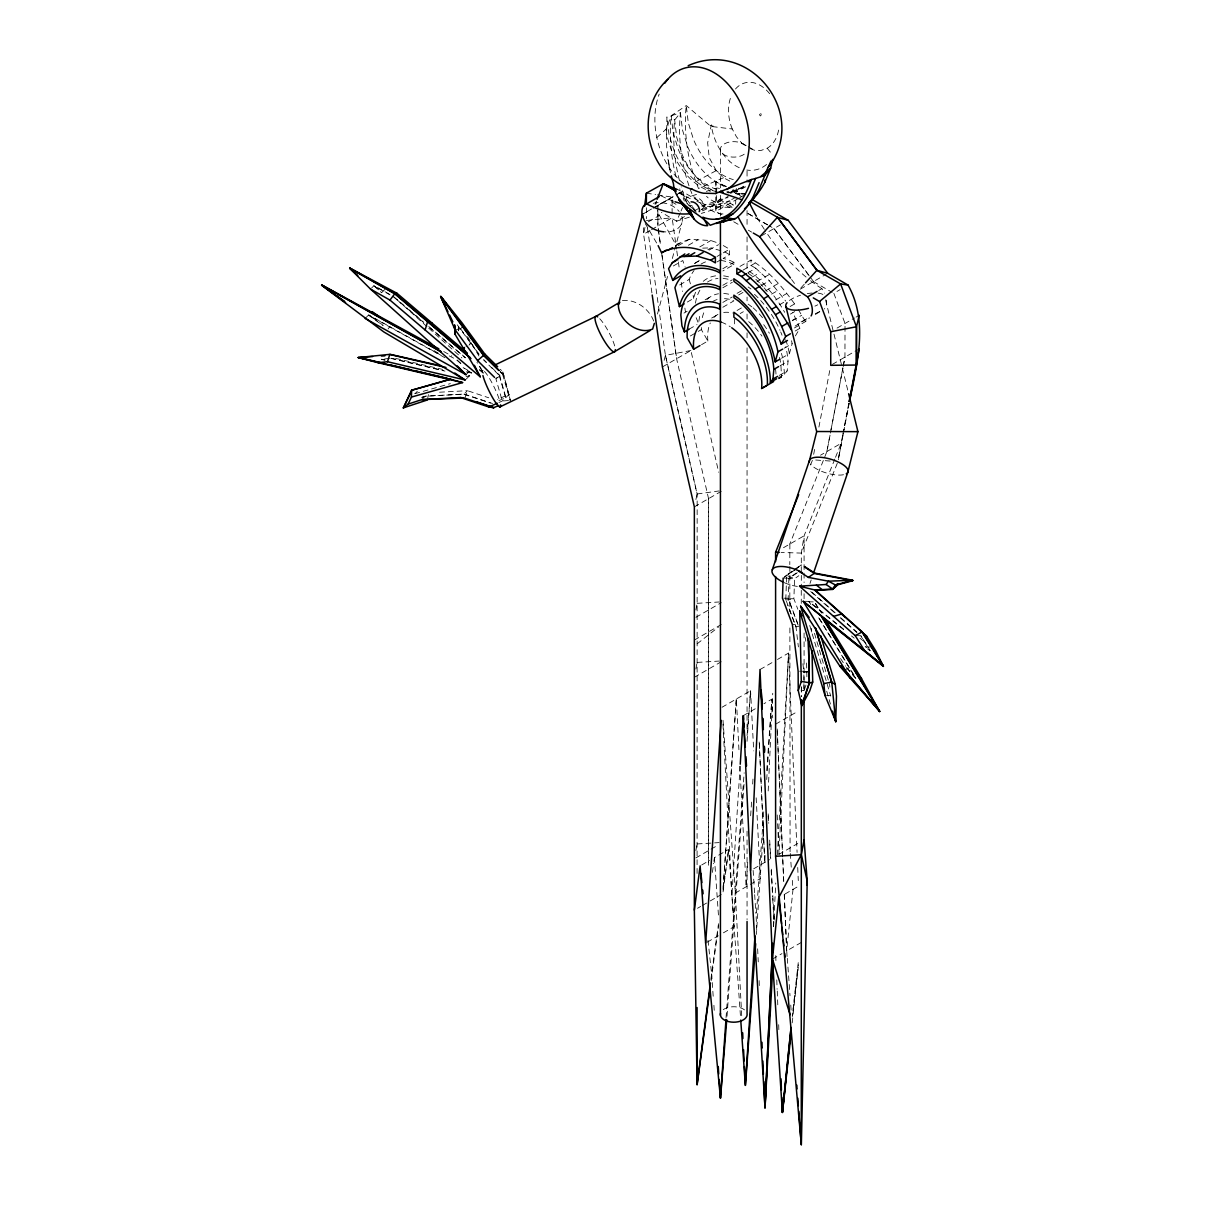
<?xml version="1.0" encoding="UTF-8"?>
<svg xmlns="http://www.w3.org/2000/svg" width="1205" height="1205" viewBox="0 0 1205 1205"><rect width="100%" height="100%" fill="white"/><g stroke="black" fill="none" stroke-linecap="round" stroke-linejoin="round"><path stroke-width="0.75" stroke-dasharray="5 3.75" d="M498.9 400.647L505.919 397.545L499.548 375.252L502.892 371.908L510.363 400.301L502.892 371.908L500.286 369.317M785.796 599.623L786.669 574.996L792.619 570.839M798.072 624.973L788.16 598.689L788.883 578.174L797.318 572.27M735.622 204.172L735.773 200.617M736.104 193.508L736.345 188.176M764.813 862.373L759.18 741L764.738 862.418L765.19 853.02M768.188 790.962L772.736 693.282M773.505 926.6L773.987 916.448L771.17 866.35M773.58 926.555L774.062 916.403L774.228 922.051M773.941 919.084L775.764 883.009M777.315 854.978L788.522 653.095L777.466 659.466M740.126 766.079L731.902 895.014L740.608 1018.21M747.733 862.479L746.106 886.805L739.795 764.708M750.64 815.8L751.664 800.813M752.658 784.048L753.14 776.562M763.729 826.238L756.348 934.447M766.711 779.53L771.833 699.186L763.94 703.735M716.388 195.541L715.86 211.447L722.367 215.198M716.508 193.659L715.921 181.744L726.103 186.489M736.285 699.036L722.985 889.968L736.36 698.99L738.936 749.736M726.043 1017.592L744.163 772.812M744.042 784.38L726.886 1017.924M747.04 741.331L750.564 690.781L722.066 707.23M763.729 811.854L756.168 917.02L756.876 933.89M766.711 770.537L771.833 699.186L772.706 717.864M747.07 735.532L750.564 690.781L753.712 750.881M701.551 344.675L707.862 341.03L701.37 329.598L701.717 325.199M778.234 377.858L784.545 374.213L787.166 370.869L788.04 361.169A66.004 38.108 60 0 0 785.705 346.799M793.011 889.38L786.654 950.896L784.244 894.487M792.212 1022.864L798.312 966.907M798.237 962.629L792.303 1016.312L798.358 964.753M698.9 321.328L699.954 313.36M712.411 872.405L713.691 863.157M713.857 861.349L714.414 857.629L728.633 849.42L734.131 926.645L723.075 933.016M710.86 979.379L718.496 923.678M723.075 891.821L728.633 849.42L723.06 890.254M711.116 980.765L718.602 925.169M781.518 358.247L789.411 353.698L792.167 343.621A76.397 44.103 60 0 0 791.444 340.413M695.872 609.971L697.077 603.374M695.872 669.046L697.077 662.464M695.872 850.579L697.077 843.982M813.676 454.33L815.062 447.055M818.903 427.082L830.396 367.133M826.826 451.574L829.974 435.231M842.867 368.022L830.32 433.408L842.943 367.977M843.214 366.2L844.946 357.117L845.021 323.467L833.83 293.252L840.156 289.607M830.049 435.186L826.916 451.529L789.802 544.058M843.289 366.154L845.021 357.072M842.506 436.059L838.288 459.738L843.485 432.459L838.318 459.738M842.852 434.252L848.787 403.359M644.976 227.368L643.606 234.207L651.965 293.207M427.7 398.192L428.438 394.592M695.903 499.518L697.077 494.005L665.431 355.4L647.477 227.896M664.136 360.34L665.431 355.4M657.463 314.023L667.54 276.412M672.345 258.503L681.94 222.684M805.979 685.012L803.946 691.037L803.856 671.275L799.563 671.215M809.986 583.476L811.176 579.951M464.874 397.951L467.465 390.691L488.748 397.786M656.815 137.566L666.154 129.146L671.2 115.74L686.263 105.558L711.01 126.435L732.279 128.995L736.451 136.798L741.813 143.214L746.769 146.889M655.083 204.488L656.439 201.039M810.528 465.01L812.622 459.783L823.452 460.566M834.824 459.03L804.081 535.818L801.34 553.05L801.265 573.58M835.532 457.282L841.12 443.335L820.515 455.219M837.279 463.292L801.265 553.095L781.096 552.447M680.298 212.698L676.623 221.163L661.349 212.351M681.036 210.996L682.497 207.622M685.449 200.843L686.91 197.454L697.575 194.095M795.375 335.924L799.909 328.287L792.785 312.381M388.085 328.965L389.923 326.404M804.277 284.214L799.231 289.772L826.148 274.243M371.637 287.98L373.866 285.736L390.074 294.909M385.193 289.14L381.834 292.484L375.448 286.76M365.145 318.451L368.489 315.108L444.931 357.734M459.768 329.568L462.012 327.338M415.077 393.598L417.307 391.354M469.001 345.187L471.23 342.958L466.019 346.453M421.81 399.623L425.154 396.279L463.82 394.171L490.42 403.042M465.989 374.695L469.332 371.351L466.079 369.528M466.245 379.108L472.074 373.143L464.106 368.429M422.036 397.258L425.455 396.144L464.121 394.05L467.465 390.691L436.165 392.393M508.495 400.542L502.274 401.024L495.903 378.732L499.247 375.388L483.567 359.873M505.919 397.545L509.263 394.186L497.514 399.412M794.411 327.971L805.467 321.599L809.338 317.879M784.319 577.075L786.669 574.996M701.4 209.655L704.142 207.124C704.383 202.862 700.12 197.379 695.601 197.861M727.865 192.875A67.239 47.552 75 0 0 739.584 188.688L739.915 188.417M743.395 186.203L741.406 187.875L729.748 192.047M797.243 568.082L801.536 564.588L794.11 569.799M697.153 643.816L718.557 626.992M795.134 326.073L808.992 317.352M792.604 571.275L786.654 575.448L794.592 578.701L798.81 575.749M794.095 570.236L801.521 565.04M784.56 577.12L795.812 569.257M797.303 572.721L788.868 578.626L794.592 578.701L793.884 598.764L797.846 609.278M495.903 378.732L502.575 374.228L500.03 371.712M779.274 378.506L781.533 377.014L780.855 364.076A56.786 32.791 60 0 0 778.942 355.4M651.498 209.022L643.606 213.586L650.836 209.55M653.08 208.119L674.996 195.526M653.728 207.938L677.481 194.231M679.063 193.312L682.211 191.49L705.106 204.714L728.046 197.515M648.395 221.765L659.451 215.379A16.75 9.67 60 0 1 657.327 210.739M649.932 230.562L643.606 234.207L643.606 224.823M651.498 229.643L672.104 217.759L676.532 249.089M684.515 216.599L676.623 221.163L690.736 216.734M694.065 211.086L700.376 207.441M701.958 206.537L705.106 204.714L696.882 201.401M702.364 210.815A135.713 78.355 60 0 0 719.385 199.488L724.13 196.761M730.441 193.116L733.604 191.294L739.915 194.939M710.242 206.944L724.446 198.735M736.044 197.078L715.439 208.977L701.325 213.406M738.047 198.644L715.86 211.447L715.86 195.948M739.629 197.741L744.359 194.999M675.689 245.805L682 242.16M678.204 245.684L689.245 239.298L710.845 240.533L720.123 243.726M688.417 245.263L697.891 239.795M699.789 246.904L710.845 240.533M673.309 265.989L682.783 260.521L685.178 267.194M707.892 249.661L711.055 247.838L721.403 250.911M709.082 250.113L718.542 244.645M694.321 263.609L700.647 259.964A86.127 49.721 60 0 0 694.411 263.714M716.975 256.499L721.705 253.758M723.286 252.854L729.597 249.209L729.597 254.677L723.286 258.322M761.334 235.879L780.343 224.898M716.975 261.967L721.705 259.226M679.665 284.952L689.139 279.485A76.397 44.103 60 0 1 694.065 270.477M722.864 268.685L733.905 262.313L733.905 264.588L722.864 270.959M739.975 266.41L751.031 260.039C769.875 271.336 784.033 288.989 796.565 306.673M687.317 302.048L693.643 298.403A69.589 40.172 60 0 1 696.565 290.089M743.139 270.056L755.761 262.765M722.864 285.269L732.324 279.801M747.868 272.797L755.761 268.233L769.377 280.81L785.75 301.13M722.864 287.754L732.324 282.286M705.151 299.804L711.462 296.159M683.988 313.074L687.151 311.252M752.402 276.984L760.295 272.42M757.026 281.563L769.649 274.273M737.068 293.342L741.798 290.601M722.834 302.41L732.294 296.942M738.65 294.939L743.38 292.197M722.834 307.26L733.875 300.889L731.164 299.714A56.786 32.791 60 0 0 722.699 298.644M761.485 285.374L769.377 280.81M689.124 329.161L697.017 324.597M711.658 318.06L716.403 315.333M765.838 290.646L778.46 283.356M690.329 335.984L696.641 332.339M698.222 331.42L701.37 329.598M737.038 310.468L743.349 306.823M771.592 294.125L777.918 290.48M740.186 313.541L743.349 311.718M775.613 299.955L786.654 293.568M662.404 366.953L690.887 350.504L718.692 472.255M779.439 304.775L784.184 302.048M790.118 306.522L794.848 303.796M818.677 290.48L821.84 288.658A16.75 9.67 60 0 1 824.386 293.146M790.39 314.098L795.119 311.372M792.724 320.123L795.887 318.301M792.242 320.771L801.702 315.288M815.318 314.49L820.259 311.447M795.179 331.029L799.909 328.287M784.259 348.17L792.167 343.621M837.053 328.076L854.496 318M856.077 317.096L859.24 315.273M780.147 365.733L788.04 361.169M779.274 375.433L787.166 370.869M778.37 378.837L781.533 377.014M832.324 364.407L857.659 349.781M694.351 506.868L721.253 491.324M783.491 547.703L804.081 535.818L804.081 571.321M695.918 617.291L721.253 602.666M694.351 640.081L721.253 624.536M694.351 677.285L721.253 661.741M760.024 669.543L772.661 662.253M743.349 715.634L755.972 708.344M775.598 724.19L797.77 711.387M695.918 857.9L718.105 845.097M701.717 864.964L709.609 860.4M753.682 868.79L769.558 859.632M778.746 854.481L797.77 843.5M697.499 908.284L700.662 906.461M702.244 905.558L706.974 902.816M710.212 900.948L721.253 894.577M785.042 893.99L797.74 886.654M707.215 942.174L718.27 935.803M772.45 959.105L781.925 953.637M787.076 956.514L786.745 950.85L800.948 942.656M676.442 194.713L682.211 191.49L677.059 189.381M658.337 229.688L660.43 244.434L657.9 225.953L657.825 205.377L668.007 199.699L678.686 205.859M723.527 177.738L698.508 188.492L695.857 181.684L716.237 170.598L723.527 177.738L731.631 182.045M844.208 670.311L849.856 667.419M815.303 313.707L821.84 310.529M801.099 321.916L807.621 318.738A16.75 9.67 60 0 0 809.007 318.135M739.584 188.688L745.925 185.841M498.915 402.515L502.274 401.024L505.618 397.68L499.247 375.388M454.782 330.531L459.12 328.619M689.245 239.298L675.794 244.6L659.451 215.379M778.611 130.08A34.764 24.582 75 0 1 767.193 148.26L761.138 150.414L754.601 150.264L748.004 147.808M421.735 397.394L425.154 396.279M706.326 191.369L716.99 187.995L720.5 188.583M736.873 194.743L740.412 193.628M701.415 209.64L729.733 200.723L730.079 203.253L733.318 205.121L730.155 203.208M466.064 376.758L469.589 375.764L466.169 376.382M414.776 393.719L450.369 383.612M799.081 626.178L795.918 626.931L787.693 605.106M690.887 350.504L665.506 355.355L697.153 493.975L697.077 874.062M785.78 600.075L793.884 598.764L788.16 598.689M622.428 300.632C636.345 298.75 650.881 310.047 654.36 323.347M697.153 493.975L719.174 490.932M646.422 220.5L672.104 217.759M389.531 358.397L381.217 359.316L384.817 360.159M803.133 672.239L807.952 671.908M697.153 603.328L719.174 601.973M697.153 662.419L719.174 661.063M697.153 843.952L719.174 842.596M702.696 248.14L711.055 247.838M783.16 578.099L788.883 578.174M783.883 598.192L788.175 598.252L798.087 624.521L792.363 624.446M804.624 601.31L808.917 601.37L844.148 629.613M813.194 601.867L808.901 601.807L844.133 630.049M856.665 635.653L860.957 635.713L870.1 650.414L865.175 646.467M870.884 646.995L865.16 646.919L870.085 650.866L860.942 636.165M809.564 671.803L803.84 671.727L802.756 662.283M801.099 690.555L803.961 690.586M826.464 695.586L830.757 695.647M690.058 188.899L692.709 195.707L703.419 206.175L731.902 207.546M825.259 460.687L830.682 461.078M726.916 192.589L739.765 193.538M732.143 207.26L722.202 205.859L709.233 198.961L706.552 196.34M723.03 214.008L716.403 213.074L703.419 206.175M710.046 125.591L713.224 126.073M646.422 193.162L655.595 194.577M657.433 194.864L672.104 197.123L672.104 214.008M732.776 190.646L739.343 191.761M466.862 372.014L472.074 373.143L466.666 371.863M395.677 358.382L442.551 369.408M391.128 358.247L443.455 370.553M390.842 358.367L444.961 371.11M381.518 359.18L385.118 360.024M464.121 394.05L492.483 403.509M690.284 198.735L679.093 192.86M732.896 189.652L739.509 192.74M733.905 262.313L730.381 260.611A86.127 49.721 60 0 0 723.166 258.442M733.905 264.588L730.757 263.006A76.397 44.103 60 0 0 719.807 260.295M449.209 355.897L455.55 359.09M741.813 143.214L746.618 145.85M748.215 146.739L754.601 150.264M443.711 351.529L451.83 356.078M440.352 354.888L368.79 314.972L383.19 325.365M463.127 367.585L469.634 371.215M377.406 287.438L390.375 294.773M724.024 186.429L715.845 181.789L715.86 194.186M732.053 191.143L741.843 196.716M767.54 224.793L746.407 212.592L767.449 224.823M719.385 199.488L733.604 207.697M733.74 221.765L740.247 225.531M748.365 230.215L751.619 232.098M679.018 192.905L686.91 197.454M813.435 281.578L832.188 292.393M723.286 245.549L729.597 249.209M755.761 268.233L751.031 265.507L751.031 260.039M724.868 251.935L729.597 254.677M433.845 350.55L438.635 353.366M748.109 286.956L750.971 288.989M368.489 315.108L382.889 325.486M748.079 304.082L751.83 306.853M752.071 276.111L748.109 273.158L748.109 270.568L752.538 273.64A86.127 49.721 60 0 1 784.681 312.306M859.933 638.213L864.045 641.512M851.468 635.939L854.209 638.138M393.613 296.611L407.682 308.57M409.082 309.76L423.151 321.72M428.769 326.495L454.195 348.125M455.611 349.314L465.507 357.719M479.635 369.739L483.868 373.339L478.219 363.79M393.312 296.746L424.25 323.045M429.884 327.835L465.205 357.855M479.334 369.875L483.567 373.475L476.984 362.344M812.095 592.303L835.201 612.833M840.638 617.653L856.891 632.098M810.724 591.55L835.186 613.27M840.623 618.105L856.875 632.55M397.213 299.909L427.308 326.916M428.694 328.152L461.907 357.93M457.177 360.039L461.334 363.759M373.866 285.736L381.533 292.619M456.876 360.175L462.419 365.145M687.001 203.509L696.294 212.155M693.613 209.459L686.91 202.922L684.259 196.114A127.67 90.27 75 0 1 681.202 186.79M500.331 371.577L502.862 374.092M483.868 359.738L486.474 362.328M491.7 367.495L499.548 375.252M846.708 667.51L855.866 678.189L818.707 617.367M846.693 667.962L854.707 677.3M767.193 148.26L772.39 154.602M695.375 210.529L680.795 191.941A127.67 90.27 75 0 1 679.71 188.854M813.511 281.533L774.032 228.543L769.152 225.727L773.956 228.589L811.251 278.626M791.549 279.47L795.948 285.359M479.108 354.21L458.653 326.178L458.653 330.682M457.252 324.808L478.807 354.345M840.548 658.502L845.564 666.184M645.247 223.588L657.252 244.058M815.604 603.479L821.479 613.089M808.917 601.37L810.875 604.564M818.692 617.819L855.851 678.626M798.282 309.549L805.467 321.599M467.54 336.707L480.629 358.864M686.037 201.356L680.795 191.941L684.335 201.054M716.237 170.598L709.233 157.644L707.651 142.808L711.327 124.838L711.402 126.043A46.875 33.153 75 0 0 741.753 168.715M815.424 603.569L818.632 610.302M696.159 317.698L697.996 322.187M786.443 601.31L795.933 626.48L798.388 646.919M814.444 633.288L828.438 680.554M809.745 625.5L830.742 696.083M826.735 691.233L830.426 704.066M689.139 279.485L690.42 283.853M502.575 374.228L510.061 400.437M825.561 299.864L833.544 332.354M833.996 334.162L848.184 391.926M661.726 253.653L676.608 358.744L708.555 498.659L708.555 865.265M668.865 164.618L670.567 172.707M693.131 295.376L693.643 298.403M717.126 191.746A66.968 47.357 75 0 1 674.122 150.776L668.926 134.101L666.922 116.915L666.44 145.293L669.603 168.173M676.803 250.941L678.099 260.16M678.37 261.997L679.409 269.378M681.232 282.286L682.542 291.505M684.892 308.088L685.404 311.779M662.072 255.46L676.683 358.698M805.347 637.626L805.799 641.226M666.154 129.146L666.802 134.689A67.239 47.552 75 0 0 710.393 191.309M708.028 940.337L711.583 973.836M829.537 683.702L829.884 687.121M784.545 374.213L783.175 360.566A60.777 35.096 60 0 0 781.427 353.381M790.073 851.694L789.878 624.371M790.284 853.456L791.293 867.871M792.333 880.403L792.935 889.426M787.302 958.337L789.109 982.632M789.245 984.5L790.013 995.767M790.781 1005.06L791.263 1012.592M723.015 720.304L735.05 888.431M714.414 857.629L718.542 916.508M711.658 973.791L713.3 997.951M713.917 1005.316L714.369 1012.787M753.14 870.432L754.556 892.815M754.676 894.682L755.866 913.33M768.142 815.905L768.459 821.539M769.694 844.057L770.537 859.075M771.155 870.326L772.616 896.595M772.721 898.478L773.851 919.114M768.203 813.872L768.73 823.241M769.679 840.111L770.748 858.849M756.168 797.815L760.385 878.566L731.902 895.014L722.955 724.13M735.125 888.386L741.723 1015.996M777.21 814.957L779.017 854.164L788.522 653.095L797.077 852.402M757.644 948.802L758.261 961.891M759.12 980.599L759.301 986.247M797.725 867.449L798.282 880.599M777.225 728.98L783.747 881.292M784.319 894.456L786.745 950.85M777.225 730.908L782.632 856.891M782.708 858.773L783.672 881.337M775.749 955.595L775.99 963.111M776.788 979.876L777.105 989.245M777.27 991.067L777.903 1007.907M778.701 1024.672L778.867 1030.32M811.522 628.317L811.598 632.023M806.597 663.021L806.958 680.147M801.626 686.775L801.656 696.52M804.081 573.188L804.081 582.527M804.081 593.749L804.081 599.352M804.081 632.987L804.081 690.917M801.34 575.403L801.265 588.477M801.265 590.345L801.265 603.389M801.34 687.166L801.34 696.49M789.878 544.012L789.802 564.618M789.878 566.44L789.802 611.342M747.055 171.095L747.055 182.377M747.055 210.589L747.055 225.636M747.055 236.918L747.055 270.764M747.055 297.093L747.055 300.858M747.055 314.023L747.055 319.656M747.055 332.821L747.055 338.469M747.055 347.868L747.055 729.643M747.055 831.194L747.055 919.581M734.538 318.873L734.538 326.163M720.424 150.248L720.424 187.859M720.424 195.376L720.424 216.072M708.63 498.629L708.63 865.22M657.9 205.332L657.9 225.953M646.422 207.742L646.347 218.723M458.367 326.314L458.367 330.818M679.439 180.464A127.67 90.27 75 0 1 675.131 158.021L674.198 148.366A127.67 90.27 75 0 1 674.664 119.988L680.464 112.773L682.467 129.959L687.678 146.633A66.968 47.357 75 0 0 729.1 187.257M732.279 128.995A34.764 24.582 75 0 1 731.601 95.195M735.487 89.004A34.764 24.582 75 0 1 771.381 96.129M701.039 264.106A76.397 44.103 60 0 1 706.085 261.681M755.836 279.289A76.397 44.103 60 0 1 759.436 282.813M760.611 284.034A76.397 44.103 60 0 1 762.931 286.549M764.075 287.844A76.397 44.103 60 0 1 767.404 291.866M695.466 303.163A66.004 38.108 60 0 1 701.672 287.513M707.486 282.06A66.004 38.108 60 0 1 717.984 278.46M723.12 278.445A66.004 38.108 60 0 1 730.411 279.831M754.496 294.321A66.004 38.108 60 0 1 779.997 330.306M780.704 331.947A66.004 38.108 60 0 1 782.03 335.231M703.208 281.352A69.589 40.172 60 0 1 718.331 275.614M723.633 275.87A69.589 40.172 60 0 1 730.637 277.421M785.72 339.659A69.589 40.172 60 0 1 789.411 353.698M821.84 288.658A139.147 80.343 60 0 1 810.317 280.479M806.04 277.045A139.147 80.343 60 0 1 765.25 230.757M764.316 229.327A139.147 80.343 60 0 1 757.192 217.668M707.862 341.03A48.351 27.911 60 0 1 710.302 322.955M714.008 317.397A48.351 27.911 60 0 1 719.099 313.782M723.693 312.457A48.351 27.911 60 0 1 732.399 312.999M748.651 321.63A48.351 27.911 60 0 1 761.967 336.09M775.538 369.091A48.351 27.911 60 0 1 776.02 374.875M656.077 203.901A16.75 9.67 60 0 1 656.228 201.883M729.236 195.331A135.713 78.355 60 0 1 701.792 205.709M692.107 205.498A135.713 78.355 60 0 1 688.778 205.091M673.61 201.25A135.713 78.355 60 0 1 660.822 195.692M721.283 322.127A48.351 27.911 60 0 1 730.366 326.811M826.434 300.15A16.75 9.67 60 0 1 824.386 308.992M744.208 154.21A13.391 7.727 0 0 1 722.955 153.969A13.391 7.727 0 0 1 728.859 142.19A13.391 7.727 0 0 1 747.055 148.531M683.747 183.732A64.633 45.7 75 0 1 659.195 94.141M843.515 474.725A20.108 7.23 16.3 0 1 810.453 464.046M797.333 586.413A20.093 8.194 18.8 0 1 784.199 582.633M681.834 216.403A20.093 14.204 15 0 1 663.714 231.812M653.246 203.299A20.093 14.204 15 0 1 679.123 211.447M599.729 318.723A20.108 4.127 61.8 0 1 615.333 349.601M482.362 372.782A20.093 3.148 64.3 0 1 483.13 370.673M484.395 371.456A20.093 3.148 64.3 0 1 500.06 402.093M817.743 304.79A20.093 7.366 -13.8 0 1 814.911 306.13M789.441 300.497A20.093 7.366 -13.8 0 1 800.512 295.24M807.29 293.613A20.093 7.366 -13.8 0 1 812.275 293.026M818.12 293.131A20.093 7.366 -13.8 0 1 823.196 294.683M695.857 181.684A127.67 90.27 75 0 1 686.73 143.591L685.796 133.936A127.67 90.27 75 0 1 686.263 105.558L688.281 122.744L693.477 139.419A66.968 47.357 75 0 0 733.303 179.62M688.989 185.811A127.67 90.27 75 0 1 680.93 150.806L679.997 141.151A127.67 90.27 75 0 1 680.464 112.773L671.2 115.74A127.429 90.104 75 0 0 670.718 144.193L671.667 153.848A127.67 90.27 75 0 0 676.818 179.47M670.522 172.616A127.67 90.27 75 0 1 667.389 154.948M707.034 299.488A60.777 35.096 60 0 1 718.511 293.764M723.753 293.508A60.777 35.096 60 0 1 730.832 294.698M753.065 307.772A60.777 35.096 60 0 1 763.398 318.798M702.319 317.623A56.786 32.791 60 0 1 704.563 310.92M712.562 301.612A56.786 32.791 60 0 1 719.28 299.021M763.699 324.672A56.786 32.791 60 0 1 769.377 333.243M766.546 164.467A46.875 33.153 75 0 1 746.814 170.025M723.271 1009.654A13.391 7.727 0 0 1 744.524 1009.895M712.185 190.089A66.968 47.357 75 0 1 681.879 153.848L676.668 137.174L674.664 119.988L671.185 115.891L673.203 133.002L678.4 149.676A66.968 47.357 75 0 0 721.418 190.646M743.289 187.905A66.968 47.357 75 0 1 736.15 188.281M745.684 186.775A66.968 47.357 75 0 1 726.871 191.324M759.496 114.174C760.551 119.34 762.629 111.402 759.496 114.174M849.073 403.314L843.831 430.637L849.163 403.268"/><path stroke-width="1.5" d="M804.081 700.271L804.081 839.855L807.214 881.186L801.34 1144.705L775.598 856.303L775.598 576.562M411.432 397.078L411.613 390.269L450.459 379.274L462.6 382.588L411.432 397.078L408.103 404.112L403.283 407.893L411.613 390.269M832.55 711.161L835.728 721.78L836.466 696.159L835.246 684.229L820.68 635.607M783.16 578.099L782.452 598.177L792.363 624.446L798.132 671.2L798.237 690.51L801.732 705.377L809.368 682.723L808.374 638.469M773.008 963.126L765.024 1107.772L750.534 870.613L760.024 669.543L772.45 959.105L782.391 1112.456L791.067 1027.458L782.467 1112.411L791.203 1032.188M763.804 1081.593L764.949 1107.817L772.706 943.41M765.024 1107.772L772.782 943.364M740.247 764.211L743.349 715.634L743.575 719.37M754.978 935.728L745.353 1085.404L740.744 1020.078M725.997 1019.415L720.439 1098.086L705.648 943.093L721.162 720.334M464.241 349.781L464.407 347.462M755.671 943.771L745.428 1085.359L744.449 1066.606M642.777 213.571L618.376 304.654C618.09 319.912 638.273 335.608 652.643 329.025L654.36 323.347M720.515 1098.041L726.736 1019.792M731.721 327.76A48.351 27.911 60 0 1 761.62 388.477L767.314 385.208A56.786 32.791 60 0 0 738.529 320.681L733.875 317.186L733.875 312.291L738.861 315.981A60.777 35.096 60 0 1 770.341 382.407L772.962 379.078L773.836 369.378A66.004 38.108 60 0 0 739.057 301.431L733.905 297.665L733.905 295.165L738.198 298.192A69.589 40.172 60 0 1 775.192 361.892L779.936 359.165M775.598 856.303L801.265 854.722L778.731 897.635L772.45 959.105L790.118 1014.685M807.214 881.186L806.838 884.907L807.214 881.186L801.34 854.676L804.081 839.855M710.453 983.024L697.077 1084.605L694.351 910.106L700.135 865.868L705.648 943.093M644.6 206.175L646.347 193.207L663.307 183.747L677.059 189.381M697.153 1084.56L709.625 991.881M749.871 201.431L777.481 217.292L816.9 270.327L827.73 273.324L848.049 285.058C868.459 321.374 857.192 363.292 849.51 401.446M775.192 361.892L777.948 351.815L782.693 349.089M849.133 401.551L859.24 348.878M849.435 401.491L856.424 365.04L856.499 326.721L859.24 315.273M749.103 202.696A103.148 72.933 75 0 0 764.889 182.136L764.783 180.163L764.949 181.819M772.646 159.391L770.673 168.188L764.889 182.136M425.124 329.974L427.564 321.69M441.392 365.928L390.104 354.33L358.156 357.554L377.873 362.66L387.483 361.726L389.802 354.466L445.986 367.465M798.237 690.51L801.295 681.473L799.713 611.025L802.018 615.996M801.702 699.789L801.717 705.814L809.353 683.16L808.359 638.906M812.019 650.564L812.712 682.075L809.67 691.113L801.717 705.814M772.315 569.664L809.624 459.979L816.689 431.676L786.006 306.853M813.586 572.887L847.808 472.3L857.945 431.646L848.636 393.734M760.762 176.517L770.673 168.188L764.874 175.403L755.61 178.445L749.811 192.393A103.148 72.933 75 0 1 732.791 214.023L722.051 221.042L710.242 225.245C697.68 211.447 675.222 205.573 673.444 183.717A127.67 90.27 75 0 1 671.29 175.81M759.075 182.618L753.276 196.566A103.148 72.933 75 0 1 736.255 218.195L716.252 223.512M764.874 175.403L759.09 189.351A103.148 72.933 75 0 1 744.524 208.796M657.117 199.307L663.232 183.793L675.945 191.038L663.232 183.793M775.598 561.605L775.598 552.267L798.659 494.683M765.039 173.942L771.049 160.988M403.585 407.757L411.914 390.134L450.76 379.138M499.066 370.327L483.823 355.249L484.606 353.803L462.012 322.835L440.91 296.43L444.178 303.178M777.948 351.815A76.397 44.103 60 0 0 739.192 285.299L733.905 281.368L733.905 278.762L738.334 281.834A86.127 49.721 60 0 1 781.171 344.118L785.705 336.496L790.435 333.755M687.212 208.616L679.153 199.849L694.306 219.325A23.844 16.855 75 0 0 706.687 225.712L707.712 225.651L702.846 217.216C728.633 227.007 744.69 199.94 751.318 179.545L755.61 178.445M618.376 304.654L619.852 302.184M684.862 253.924L672.254 262.765L668.564 268.715L672.767 280.404A86.127 49.721 60 0 1 716.177 268.805L719.701 270.507L719.701 272.782L716.553 271.215A76.397 44.103 60 0 0 674.921 287.694L679.424 306.612A69.589 40.172 60 0 1 716.433 285.63L719.701 287.091L719.701 289.577L716.207 288.04A66.004 38.108 60 0 0 680.84 314.897L681.955 325.907L684.395 331.887L689.124 329.161M768.082 167.54C809.7 114.189 749.811 37.686 688.191 65.688M799.578 586.187L826.103 584.485L828.422 581.187L852.673 580.253L835.411 584.967L832.58 588.974L815.183 590.104L799.578 586.187L855.234 635.638L864.377 650.339L883.401 665.958L862.238 631.902L815.183 590.104M815.167 590.54L832.565 589.426L837.626 583.597M394.728 293.779L349.676 268.293L370.522 289.095L389.968 300.09L394.728 293.779L471.019 358.638M667.811 79.289C632.911 110.981 646.633 176.171 692.257 189.336M699.141 211.643L699.608 211.086C699.849 206.823 695.586 201.34 691.068 201.838M753.245 233.032L759.753 236.782L777.406 217.337L788.236 220.334L827.73 273.324M805.543 282.829L816.9 270.327L840.653 283.958L848.049 285.058M477.602 360.641L483.521 355.385L440.623 296.566L455.008 329.658L477.602 360.641L494.592 377.436M832.565 589.426L837.52 585.073M748.682 181.759L751.318 179.545L715.514 193.493L703.343 193.207A64.633 45.7 75 0 1 691.083 188.643M813.3 297.891L819.551 301.506L840.578 283.988M798.96 571.29L808.404 577.406L814.655 573.083L852.673 580.253M816.96 431.511L857.945 431.646L856.815 431.465M619.34 302.47L596.159 316.267L494.939 364.995M650.052 330.577L614.188 351.905L499.834 406.959M642.446 216.584A16.75 9.67 60 0 1 646.618 203.901L659.24 196.611M658.141 245.654L661.59 252.794L666.32 250.068M667.796 250.354L672.526 247.628M672.254 262.765L676.984 260.024M684.304 256.499L689.034 253.773M688.492 256.349L694.803 252.704M680.117 256.65L696.851 256.047L703.163 252.402M672.767 280.404L680.659 275.84M710.649 260.144L715.393 257.403L715.393 262.871L710.649 260.144L696.851 256.047M679.424 306.612L684.169 303.871M741.557 270.974L736.827 268.233L736.827 273.701L741.557 270.974C762.298 286.519 778.822 307.17 791.263 329.793M736.827 273.701L741.557 276.442L746.302 273.701M746.091 280.629L750.836 277.888M741.557 276.442L755.158 289.019L759.903 286.278M755.158 289.019L763.699 298.674L768.444 295.948M684.395 331.887A60.777 35.096 60 0 1 716.614 302.907L719.671 304.232L719.671 309.082L716.96 307.908A56.786 32.791 60 0 0 687.166 337.807L693.658 349.239L699.969 345.594M771.546 309.339L776.291 306.597M763.699 298.674L775.478 314.656L780.207 311.929M811.116 315.921A16.75 9.67 60 0 0 807.621 296.867L817.095 291.399M785.705 336.496L781.684 326.51L787.995 322.865M781.171 344.118L787.483 340.473M773.836 369.378L778.566 366.636M772.962 379.078L777.692 376.337M770.341 382.407L776.653 378.762M761.62 388.477L766.365 385.751M767.314 385.208L773.64 381.563M855.234 635.638L862.238 631.902M408.103 404.112L421.81 399.623L460.461 397.53L488.838 406.989L497.228 403.253M488.838 406.989L493.583 407.742L498.825 405.422M661.59 252.794C678.37 243.726 699.969 246.679 715.393 257.403M727.097 216.162L732.791 214.023M403.283 407.893L427.323 399.985M809.353 683.16L812.712 682.075M833.559 616.373L841.994 613.902M835.396 585.419L852.658 580.705L814.64 573.535L804.443 566.922M355.415 273.038L349.977 268.158L395.029 293.659L396.957 293.252L467.435 353.17M835.743 721.343L825.033 695.571L823.813 683.627L831.736 682.045L815.589 628.091M856.424 326.766L856.424 365.04L830.742 365.326L830.742 331.721L856.424 326.766L840.653 283.958M716.101 219.084L727.564 217.864L734.854 219.235L722.051 221.042L723.859 222.157M848.998 581.006L852.658 580.705M372.541 356.575L358.457 357.418L385.6 363.805M381.337 356.047L384.862 355.837M463.006 398.057L421.81 399.623M775.598 552.267L779.258 552.387M723.241 192.318L719.581 192.047L741.918 199.759M741.602 193.674L745.262 193.945M460.461 397.53L463.202 397.891M801.295 681.473L809.368 682.723M808.404 577.406L828.422 581.187L835.411 584.967M387.483 361.726L465.07 379.967L454.812 373.008M389.215 364.663L410.935 369.769M414.565 370.628L447.13 378.28M358.156 357.554L450.459 379.274M377.873 362.66L462.6 382.588M476.819 401.928L493.884 407.621M464.573 398.087L493.583 407.742M427.865 321.569L432.128 323.151M835.246 684.229L831.721 682.497L815.559 628.528M349.977 268.158L396.957 293.252M333.875 293.704L321.901 285.058L438.831 348.817M321.901 285.058L441.135 351.574M465.07 379.967L383.853 331.962L321.599 285.193L440.834 351.694M365.145 318.451L465.989 374.695L457.132 365.823M752.477 199.699L788.236 220.334M804.458 566.486L814.655 573.083M826.103 584.485L832.58 588.974M372.149 311.628L379.334 316.81M336.858 295.873L344.344 301.265M321.599 285.193L345.549 302.485M816.388 585.103L822.141 589.652M803.193 601.295L821.84 616.599L879.635 711.176L850.143 678.114L803.193 601.295L864.377 650.339M821.84 616.599L883.401 665.958M815.077 590.405L866.666 636.24L875.809 650.941L883.386 666.395L821.825 617.05L879.62 711.613L841.135 665.627M395.029 293.659L469.92 357.313M389.968 300.09L480.223 376.819L474.363 365.251M823.813 683.627L800.632 606.205L839.84 666.109L849.103 675.568M841.979 614.354L844.991 616.975M866.666 636.24L862.223 632.339L883.386 666.395M349.676 268.293L357.825 275.599M370.522 289.095L465.989 374.695M484.606 353.803L497.665 366.727M483.521 355.385L498.765 370.462M855.851 672.044L861.575 678.701L879.62 711.613M851.543 678.415L879.635 711.176M839.84 666.109L850.143 678.114M800.632 606.205L809.173 617.457M777.481 217.292L816.975 270.281M759.753 236.782L790.465 277.994M440.91 296.43L483.823 355.249M825.38 619.49L861.575 678.701M454.496 325.199L455.008 334.162L480.223 376.819M688.974 211.056L690.224 213.436L679.153 199.849L692.815 217.533L689.878 210.318L690.932 213.812M775.478 314.656L781.684 326.51M689.878 210.318L694.306 219.325M440.623 296.566L447.959 311.734M449.601 315.092L452.854 321.84M819.551 301.506L830.742 331.721M799.713 611.025L825.033 695.571M652.221 295.044L662.404 366.953L694.351 506.868L694.351 910.106M454.662 326.691L455.008 334.162M778.731 897.635L781.503 923.602M781.894 927.308L782.693 934.734M783.295 940.307L783.883 945.865M784.681 953.291L785.073 956.996M700.933 873.309L701.913 882.617M702.711 890.073L703.102 893.794M831.736 682.045L835.728 721.78M796.836 1085.148L797.032 1088.913M797.815 1098.177L798.312 1105.663M798.81 1111.206L801.265 1144.75L801.34 700.21M718.27 1066.515L718.722 1073.971M719.204 1079.499L720.439 1098.086M743.816 723.09L744.057 726.826M744.283 730.561L745.353 747.341M745.94 756.665L746.528 765.988M762.208 708.947L761.168 690.179L762.147 707.034M763.352 729.597L762.735 718.331L763.322 727.654M764.286 746.482L764.603 752.116M764.377 746.392L764.588 750.143M742.687 1032.836L742.898 1038.514M743.575 1049.721L744.088 1061.018M761.982 1042.31L762.163 1047.973M762.855 1061.018L763.383 1074.152M743.349 715.634L750.534 870.613M781.036 1078.806L781.427 1090.043M781.834 1097.469L782.391 1112.456M747.055 921.464L747.055 1013.616A13.391 7.727 0 0 1 733.484 1022.202A13.391 7.727 0 0 1 720.5 1013.315M720.424 221.705L720.424 1015.333M697.077 1007.531L697.077 1084.605M646.422 193.162L646.347 202.32M454.782 325.064L454.782 330.531M664.799 83.235A64.633 45.7 75 0 1 737.249 96.837A64.633 45.7 75 0 1 726.781 189.471M807.621 296.867A139.147 80.343 60 0 1 738.093 216.87M693.658 349.239A48.351 27.911 60 0 1 721.283 322.127M756.348 216.177A139.147 80.343 60 0 1 749.254 202.56M690.691 213.631A135.713 78.355 60 0 1 646.618 203.901M681.97 203.75A135.713 78.355 60 0 1 675.011 201.732M809.383 461.861A20.108 7.23 16.3 0 1 832.203 459.647A20.108 7.23 16.3 0 1 846.256 473.776M782.663 581.894A20.093 8.194 18.8 0 1 774.725 567.555A20.093 8.194 18.8 0 1 802.5 572.812M615.333 349.601A20.108 4.127 61.8 0 1 601.657 336.27A20.108 4.127 61.8 0 1 597.695 316.9M663.714 231.812A20.093 14.204 15 0 1 642.883 215.499M500.602 404.85A20.093 3.148 64.3 0 1 493.583 399.352A20.093 3.148 64.3 0 1 482.919 375.538M808.495 308.344A20.093 7.366 -13.8 0 1 787.016 302.741"/></g></svg>
